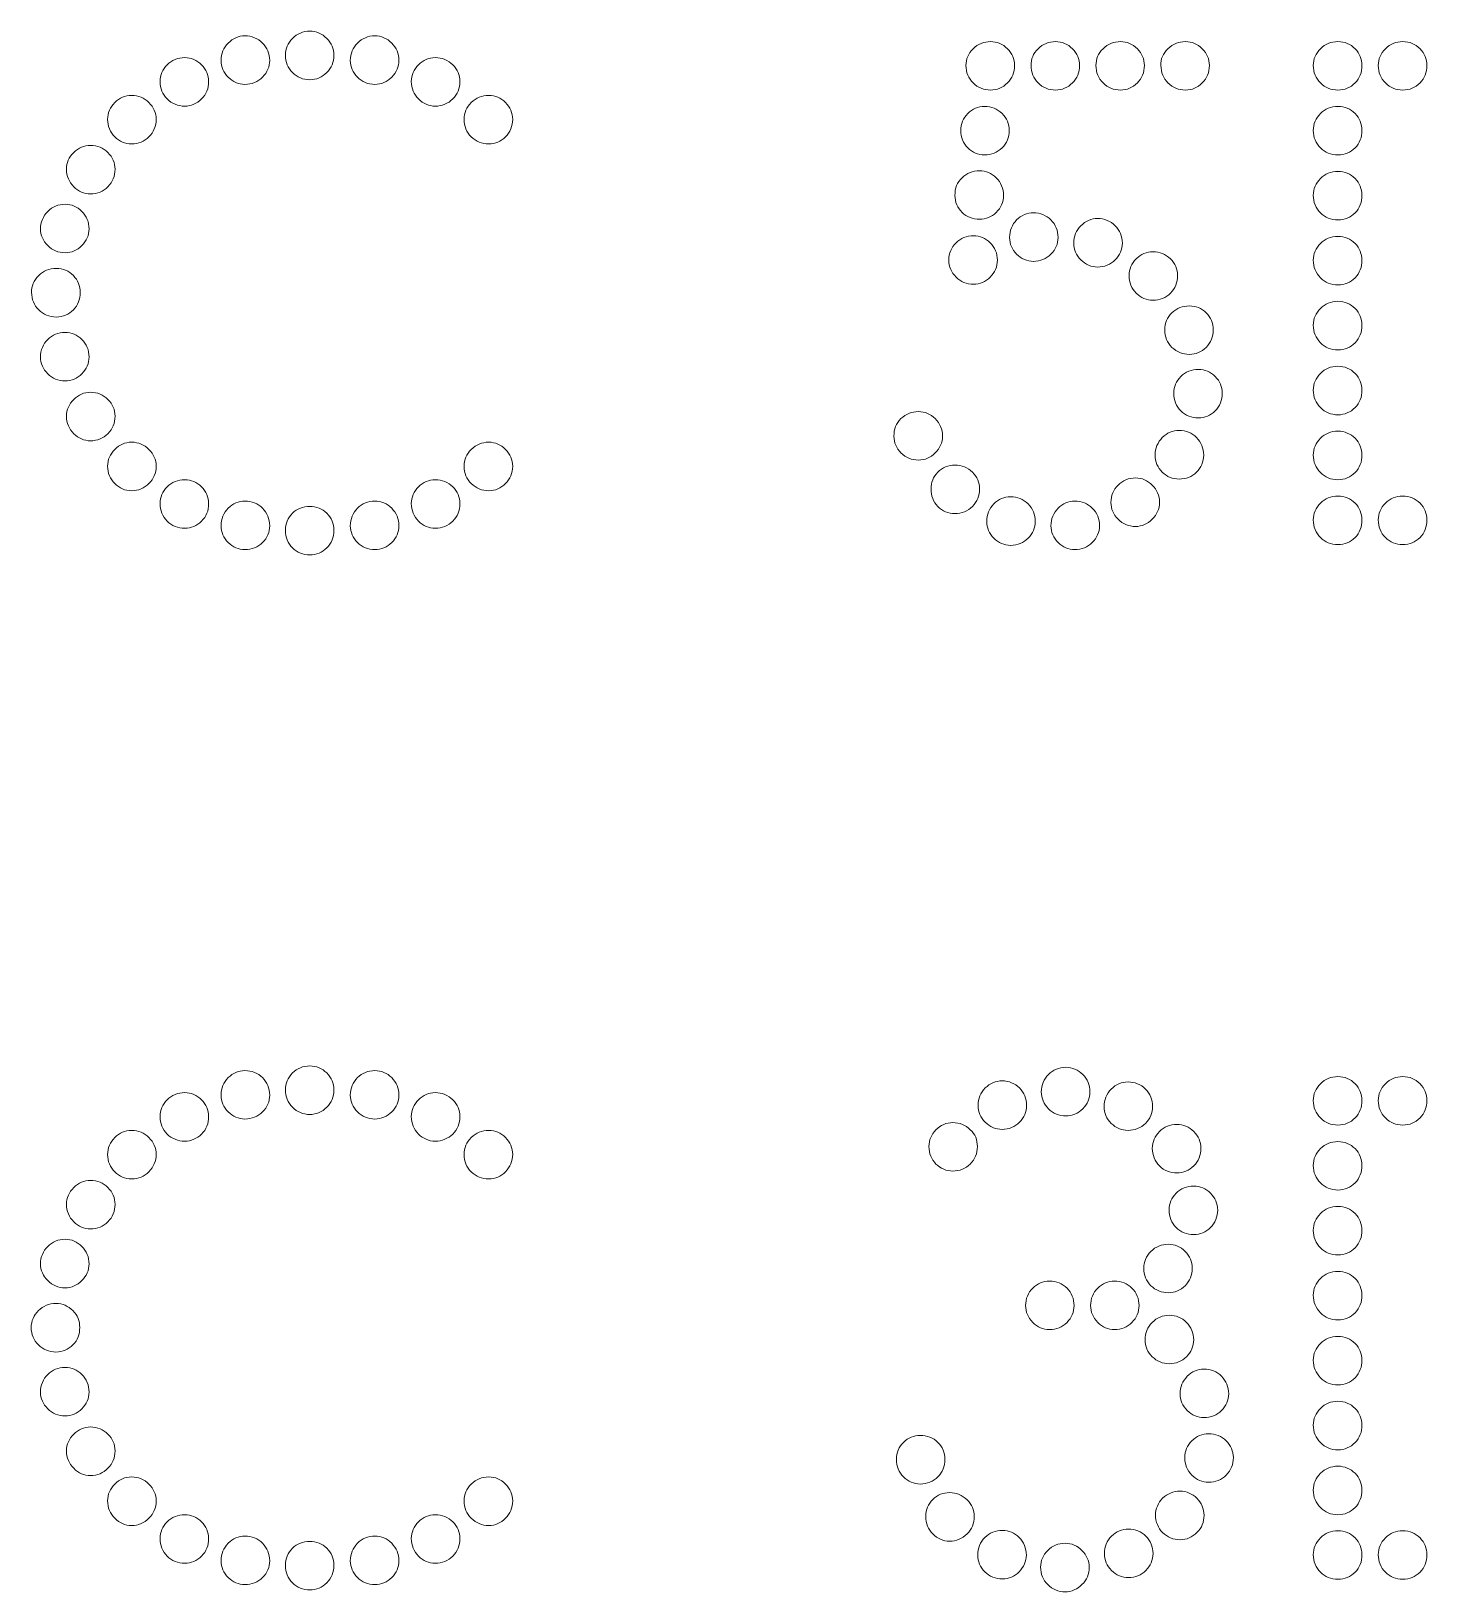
# Model space of a CAD drawing. Header units: inches. Extents: x 45 to 1248, y 45 to 200.
# Drawn here: x 968 to 1106, y 45.5 to 199.8 of the extents above; entities that cross this region are included whole.
import ezdxf

# ---------------------------------------------------------------- set-up
doc = ezdxf.new("R2010")
doc.units = ezdxf.units.IN
doc.header["$MEASUREMENT"] = 0
doc.layers.add('Calque 1', color=7, linetype='Continuous')

msp = doc.modelspace()

# ---------------------------------------------------------------- linework, layer by layer
at = {"layer": 'Calque 1', "lineweight": 0}
for points in [[(990.88, 195.23), (990.42, 194.77), (989.82, 194.52), (989.15, 194.52), (988.52, 194.52), (987.95, 194.77), (987.5, 195.23), (987.04, 195.69), (986.79, 196.25), (986.79, 196.89), (986.79, 197.56), (987.04, 198.16), (987.5, 198.61), (987.95, 199.07), (988.52, 199.32), (989.15, 199.32), (989.82, 199.32), (990.42, 199.07), (990.88, 198.61), (991.34, 198.16), (991.59, 197.56), (991.59, 196.89), (991.59, 196.29), (991.38, 195.72), (990.88, 195.23)], [(997.23, 195.69), (996.77, 195.23), (996.21, 194.98), (995.57, 194.98), (994.9, 194.98), (994.3, 195.23), (993.85, 195.69), (993.39, 196.14), (993.14, 196.74), (993.14, 197.41), (993.14, 198.05), (993.39, 198.61), (993.85, 199.07), (994.3, 199.53), (994.9, 199.78), (995.57, 199.78), (996.21, 199.78), (996.77, 199.53), (997.23, 199.07), (997.69, 198.61), (997.94, 198.05), (997.94, 197.41), (997.94, 196.74), (997.73, 196.14), (997.23, 195.69)], [(1003.65, 195.23), (1003.19, 194.77), (1002.63, 194.52), (1001.99, 194.52), (1001.32, 194.52), (1000.72, 194.77), (1000.27, 195.23), (999.81, 195.69), (999.56, 196.25), (999.56, 196.89), (999.56, 197.56), (999.81, 198.16), (1000.27, 198.61), (1000.72, 199.07), (1001.32, 199.32), (1001.99, 199.32), (1002.63, 199.32), (1003.19, 199.07), (1003.65, 198.61), (1004.11, 198.16), (1004.36, 197.56), (1004.36, 196.89), (1004.36, 196.29), (1004.15, 195.72), (1003.65, 195.23)], [(1061.12, 198.05), (1061.58, 198.51), (1062.18, 198.75), (1062.85, 198.75), (1063.48, 198.75), (1064.05, 198.51), (1064.51, 198.05), (1064.97, 197.59), (1065.21, 197.03), (1065.21, 196.39), (1065.21, 195.72), (1064.97, 195.12), (1064.51, 194.66), (1064.05, 194.2), (1063.48, 193.96), (1062.85, 193.96), (1062.18, 193.96), (1061.58, 194.2), (1061.12, 194.66), (1060.66, 195.12), (1060.41, 195.72), (1060.41, 196.39), (1060.41, 197.03), (1060.63, 197.59), (1061.12, 198.05)], [(1067.54, 198.05), (1068, 198.51), (1068.6, 198.75), (1069.27, 198.75), (1069.9, 198.75), (1070.47, 198.51), (1070.93, 198.05), (1071.39, 197.59), (1071.63, 197.03), (1071.63, 196.39), (1071.63, 195.72), (1071.39, 195.12), (1070.93, 194.66), (1070.47, 194.2), (1069.9, 193.96), (1069.27, 193.96), (1068.6, 193.96), (1068, 194.2), (1067.54, 194.66), (1067.08, 195.12), (1066.84, 195.72), (1066.84, 196.39), (1066.84, 197.03), (1067.05, 197.59), (1067.54, 198.05)], [(1073.96, 198.05), (1074.42, 198.51), (1075.02, 198.75), (1075.69, 198.75), (1076.32, 198.75), (1076.89, 198.51), (1077.35, 198.05), (1077.81, 197.59), (1078.05, 197.03), (1078.05, 196.39), (1078.05, 195.72), (1077.81, 195.12), (1077.35, 194.66), (1076.89, 194.2), (1076.32, 193.96), (1075.69, 193.96), (1075.02, 193.96), (1074.42, 194.2), (1073.96, 194.66), (1073.5, 195.12), (1073.26, 195.72), (1073.26, 196.39), (1073.26, 197.03), (1073.47, 197.59), (1073.96, 198.05)], [(1080.38, 198.05), (1080.84, 198.51), (1081.44, 198.75), (1082.11, 198.75), (1082.75, 198.75), (1083.31, 198.51), (1083.77, 198.05), (1084.23, 197.59), (1084.47, 197.03), (1084.47, 196.39), (1084.47, 195.72), (1084.23, 195.12), (1083.77, 194.66), (1083.31, 194.2), (1082.75, 193.96), (1082.11, 193.96), (1081.44, 193.96), (1080.84, 194.2), (1080.38, 194.66), (1079.92, 195.12), (1079.68, 195.72), (1079.68, 196.39), (1079.64, 197.03), (1079.89, 197.59), (1080.38, 198.05)], [(1098.87, 194.66), (1098.41, 194.2), (1097.84, 193.96), (1097.17, 193.96), (1096.5, 193.96), (1095.9, 194.2), (1095.45, 194.66), (1094.99, 195.12), (1094.74, 195.72), (1094.74, 196.39), (1094.74, 197.03), (1094.99, 197.59), (1095.45, 198.05), (1095.9, 198.51), (1096.5, 198.75), (1097.17, 198.75), (1097.84, 198.75), (1098.41, 198.51), (1098.87, 198.05), (1099.33, 197.59), (1099.54, 197.03), (1099.54, 196.39), (1099.57, 195.72), (1099.33, 195.12), (1098.87, 194.66)], [(1105.29, 194.66), (1104.83, 194.2), (1104.26, 193.96), (1103.59, 193.96), (1102.92, 193.96), (1102.32, 194.2), (1101.87, 194.66), (1101.41, 195.12), (1101.16, 195.72), (1101.16, 196.39), (1101.16, 197.03), (1101.41, 197.59), (1101.87, 198.05), (1102.32, 198.51), (1102.92, 198.75), (1103.59, 198.75), (1104.26, 198.75), (1104.83, 198.51), (1105.29, 198.05), (1105.75, 197.59), (1105.96, 197.03), (1105.96, 196.39), (1105.96, 195.72), (1105.75, 195.12), (1105.29, 194.66)], [(984.85, 193.08), (984.39, 192.62), (983.83, 192.37), (983.19, 192.37), (982.52, 192.37), (981.92, 192.62), (981.46, 193.08), (981, 193.53), (980.76, 194.13), (980.76, 194.8), (980.76, 195.44), (981, 196), (981.46, 196.46), (981.92, 196.92), (982.52, 197.17), (983.19, 197.17), (983.83, 197.17), (984.39, 196.92), (984.85, 196.46), (985.31, 196), (985.56, 195.44), (985.56, 194.8), (985.56, 194.1), (985.34, 193.53), (984.85, 193.08)], [(1009.69, 193.08), (1009.23, 192.62), (1008.63, 192.37), (1007.96, 192.37), (1007.32, 192.37), (1006.76, 192.62), (1006.3, 193.08), (1005.84, 193.53), (1005.59, 194.13), (1005.59, 194.8), (1005.59, 195.44), (1005.84, 196), (1006.3, 196.46), (1006.76, 196.92), (1007.32, 197.17), (1007.96, 197.17), (1008.63, 197.17), (1009.23, 196.92), (1009.69, 196.46), (1010.14, 196), (1010.39, 195.44), (1010.39, 194.8), (1010.39, 194.1), (1010.18, 193.53), (1009.69, 193.08)], [(979.66, 189.34), (979.21, 188.88), (978.61, 188.63), (977.94, 188.63), (977.3, 188.63), (976.74, 188.88), (976.28, 189.34), (975.82, 189.79), (975.57, 190.39), (975.57, 191.06), (975.57, 191.7), (975.82, 192.26), (976.28, 192.72), (976.74, 193.18), (977.3, 193.43), (977.94, 193.43), (978.61, 193.43), (979.21, 193.18), (979.66, 192.72), (980.12, 192.26), (980.37, 191.7), (980.37, 191.06), (980.37, 190.39), (980.12, 189.79), (979.66, 189.34)], [(1014.91, 189.34), (1014.45, 188.88), (1013.88, 188.63), (1013.25, 188.63), (1012.58, 188.63), (1011.98, 188.88), (1011.52, 189.34), (1011.06, 189.79), (1010.81, 190.39), (1010.81, 191.06), (1010.81, 191.7), (1011.06, 192.26), (1011.52, 192.72), (1011.98, 193.18), (1012.58, 193.43), (1013.25, 193.43), (1013.88, 193.43), (1014.45, 193.18), (1014.91, 192.72), (1015.36, 192.26), (1015.61, 191.7), (1015.61, 191.06), (1015.61, 190.39), (1015.36, 189.79), (1014.91, 189.34)], [(1060.59, 191.63), (1061.05, 192.09), (1061.61, 192.33), (1062.25, 192.33), (1062.92, 192.33), (1063.52, 192.09), (1063.98, 191.63), (1064.44, 191.17), (1064.68, 190.61), (1064.68, 189.97), (1064.68, 189.3), (1064.44, 188.7), (1063.98, 188.24), (1063.52, 187.78), (1062.92, 187.54), (1062.25, 187.54), (1061.61, 187.54), (1061.05, 187.78), (1060.59, 188.24), (1060.13, 188.7), (1059.89, 189.3), (1059.89, 189.97), (1059.89, 190.61), (1060.13, 191.17), (1060.59, 191.63)], [(1098.87, 188.24), (1098.41, 187.78), (1097.84, 187.54), (1097.17, 187.54), (1096.5, 187.54), (1095.9, 187.78), (1095.45, 188.24), (1094.99, 188.7), (1094.74, 189.3), (1094.74, 189.97), (1094.74, 190.61), (1094.99, 191.17), (1095.45, 191.63), (1095.9, 192.09), (1096.5, 192.33), (1097.17, 192.33), (1097.84, 192.33), (1098.41, 192.09), (1098.87, 191.63), (1099.33, 191.17), (1099.54, 190.61), (1099.54, 189.97), (1099.57, 189.3), (1099.33, 188.7), (1098.87, 188.24)], [(972.22, 187.78), (972.68, 188.24), (973.24, 188.49), (973.88, 188.49), (974.55, 188.49), (975.15, 188.24), (975.61, 187.78), (976.07, 187.32), (976.31, 186.76), (976.31, 186.13), (976.31, 185.46), (976.07, 184.86), (975.61, 184.4), (975.15, 183.94), (974.55, 183.69), (973.88, 183.69), (973.24, 183.69), (972.68, 183.94), (972.22, 184.4), (971.76, 184.86), (971.51, 185.46), (971.51, 186.13), (971.51, 186.76), (971.73, 187.32), (972.22, 187.78)], [(1060.03, 185.28), (1060.49, 185.74), (1061.09, 185.98), (1061.76, 185.98), (1062.39, 185.98), (1062.95, 185.74), (1063.41, 185.28), (1063.87, 184.82), (1064.12, 184.22), (1064.12, 183.55), (1064.12, 182.88), (1063.87, 182.32), (1063.41, 181.86), (1062.95, 181.4), (1062.39, 181.19), (1061.76, 181.19), (1061.09, 181.19), (1060.49, 181.4), (1060.03, 181.86), (1059.57, 182.32), (1059.32, 182.88), (1059.32, 183.55), (1059.32, 184.26), (1059.53, 184.82), (1060.03, 185.28)], [(1098.87, 181.82), (1098.41, 181.36), (1097.84, 181.12), (1097.17, 181.12), (1096.5, 181.12), (1095.9, 181.36), (1095.45, 181.82), (1094.99, 182.28), (1094.74, 182.88), (1094.74, 183.55), (1094.74, 184.19), (1094.99, 184.75), (1095.45, 185.21), (1095.9, 185.67), (1096.5, 185.91), (1097.17, 185.91), (1097.84, 185.91), (1098.41, 185.67), (1098.87, 185.21), (1099.33, 184.75), (1099.54, 184.19), (1099.54, 183.55), (1099.57, 182.88), (1099.33, 182.28), (1098.87, 181.82)], [(969.65, 181.96), (970.1, 182.42), (970.7, 182.67), (971.37, 182.67), (972.01, 182.67), (972.57, 182.42), (973.03, 181.96), (973.49, 181.5), (973.74, 180.9), (973.74, 180.23), (973.74, 179.6), (973.49, 179.03), (973.03, 178.58), (972.57, 178.12), (972.01, 177.87), (971.37, 177.87), (970.7, 177.87), (970.1, 178.12), (969.65, 178.58), (969.19, 179.03), (968.94, 179.6), (968.94, 180.23), (968.94, 180.9), (969.19, 181.47), (969.65, 181.96)], [(1067.08, 181.82), (1067.75, 181.82), (1068.35, 181.57), (1068.81, 181.12), (1069.27, 180.66), (1069.52, 180.06), (1069.52, 179.39), (1069.52, 178.75), (1069.27, 178.19), (1068.81, 177.73), (1068.35, 177.27), (1067.75, 177.02), (1067.08, 177.02), (1066.45, 177.02), (1065.88, 177.27), (1065.42, 177.73), (1064.97, 178.19), (1064.72, 178.75), (1064.72, 179.39), (1064.72, 180.06), (1064.97, 180.66), (1065.42, 181.12), (1065.88, 181.57), (1066.45, 181.82), (1067.08, 181.82)], [(1073.43, 181.26), (1074.1, 181.26), (1074.7, 181.01), (1075.16, 180.55), (1075.62, 180.09), (1075.87, 179.49), (1075.87, 178.82), (1075.87, 178.19), (1075.62, 177.62), (1075.16, 177.16), (1074.7, 176.71), (1074.1, 176.46), (1073.43, 176.46), (1072.8, 176.46), (1072.23, 176.71), (1071.77, 177.16), (1071.32, 177.62), (1071.07, 178.19), (1071.07, 178.82), (1071.07, 179.49), (1071.32, 180.09), (1071.77, 180.55), (1072.23, 181.01), (1072.8, 181.26), (1073.43, 181.26)], [(1059.43, 178.86), (1059.89, 179.32), (1060.49, 179.56), (1061.16, 179.56), (1061.79, 179.56), (1062.35, 179.32), (1062.81, 178.86), (1063.27, 178.4), (1063.52, 177.8), (1063.52, 177.13), (1063.52, 176.49), (1063.27, 175.93), (1062.81, 175.47), (1062.35, 175.01), (1061.79, 174.77), (1061.16, 174.77), (1060.49, 174.77), (1059.89, 175.01), (1059.43, 175.47), (1058.97, 175.93), (1058.72, 176.49), (1058.72, 177.13), (1058.72, 177.84), (1058.97, 178.4), (1059.43, 178.86)], [(1098.87, 175.4), (1098.41, 174.94), (1097.84, 174.7), (1097.17, 174.7), (1096.5, 174.7), (1095.9, 174.94), (1095.45, 175.4), (1094.99, 175.86), (1094.74, 176.46), (1094.74, 177.13), (1094.74, 177.76), (1094.99, 178.33), (1095.45, 178.79), (1095.9, 179.25), (1096.5, 179.49), (1097.17, 179.49), (1097.84, 179.49), (1098.41, 179.25), (1098.87, 178.79), (1099.33, 178.33), (1099.54, 177.76), (1099.54, 177.13), (1099.57, 176.46), (1099.33, 175.86), (1098.87, 175.4)], [(1080.63, 177.27), (1081.09, 176.81), (1081.33, 176.25), (1081.33, 175.61), (1081.33, 174.94), (1081.09, 174.34), (1080.63, 173.88), (1080.17, 173.43), (1079.57, 173.18), (1078.9, 173.18), (1078.27, 173.18), (1077.7, 173.43), (1077.24, 173.88), (1076.78, 174.34), (1076.54, 174.94), (1076.54, 175.61), (1076.54, 176.25), (1076.78, 176.81), (1077.24, 177.27), (1077.7, 177.73), (1078.27, 177.98), (1078.9, 177.98), (1079.57, 177.98), (1080.14, 177.73), (1080.63, 177.27)], [(968.76, 175.61), (969.22, 176.07), (969.82, 176.32), (970.49, 176.32), (971.16, 176.32), (971.73, 176.07), (972.19, 175.61), (972.64, 175.15), (972.86, 174.59), (972.86, 173.95), (972.86, 173.28), (972.64, 172.68), (972.19, 172.23), (971.73, 171.77), (971.16, 171.52), (970.49, 171.52), (969.82, 171.52), (969.22, 171.77), (968.76, 172.23), (968.3, 172.68), (968.06, 173.28), (968.06, 173.95), (968.02, 174.55), (968.27, 175.12), (968.76, 175.61)], [(1098.87, 168.98), (1098.41, 168.52), (1097.84, 168.27), (1097.17, 168.27), (1096.5, 168.27), (1095.9, 168.52), (1095.45, 168.98), (1094.99, 169.44), (1094.74, 170.04), (1094.74, 170.71), (1094.74, 171.34), (1094.99, 171.91), (1095.45, 172.37), (1095.9, 172.83), (1096.5, 173.07), (1097.17, 173.07), (1097.84, 173.07), (1098.41, 172.83), (1098.87, 172.37), (1099.33, 171.91), (1099.54, 171.34), (1099.54, 170.71), (1099.57, 170.04), (1099.33, 169.44), (1098.87, 168.98)], [(1084.16, 168.52), (1083.7, 168.06), (1083.13, 167.82), (1082.5, 167.82), (1081.83, 167.82), (1081.23, 168.06), (1080.77, 168.52), (1080.31, 168.98), (1080.06, 169.58), (1080.06, 170.25), (1080.06, 170.92), (1080.31, 171.49), (1080.77, 171.94), (1081.23, 172.4), (1081.83, 172.61), (1082.5, 172.61), (1083.13, 172.61), (1083.7, 172.4), (1084.16, 171.94), (1084.62, 171.49), (1084.86, 170.92), (1084.86, 170.25), (1084.86, 169.58), (1084.62, 169.02), (1084.16, 168.52)], [(968.94, 167.57), (968.94, 168.24), (969.19, 168.84), (969.65, 169.3), (970.1, 169.76), (970.7, 170), (971.37, 170), (972.01, 170), (972.57, 169.76), (973.03, 169.3), (973.49, 168.84), (973.74, 168.24), (973.74, 167.57), (973.74, 166.93), (973.49, 166.37), (973.03, 165.91), (972.57, 165.45), (972.01, 165.21), (971.37, 165.21), (970.7, 165.21), (970.1, 165.45), (969.65, 165.91), (969.19, 166.37), (968.94, 166.93), (968.94, 167.57)], [(1098.87, 162.56), (1098.41, 162.1), (1097.84, 161.85), (1097.17, 161.85), (1096.5, 161.85), (1095.9, 162.1), (1095.45, 162.56), (1094.99, 163.02), (1094.74, 163.62), (1094.74, 164.29), (1094.74, 164.92), (1094.99, 165.49), (1095.45, 165.95), (1095.9, 166.41), (1096.5, 166.65), (1097.17, 166.65), (1097.84, 166.65), (1098.41, 166.41), (1098.87, 165.95), (1099.33, 165.49), (1099.54, 164.92), (1099.54, 164.29), (1099.57, 163.62), (1099.33, 163.02), (1098.87, 162.56)], [(1085.74, 163.97), (1085.74, 163.3), (1085.5, 162.7), (1085.04, 162.24), (1084.58, 161.78), (1084.02, 161.54), (1083.38, 161.54), (1082.71, 161.54), (1082.11, 161.78), (1081.65, 162.24), (1081.19, 162.7), (1080.95, 163.3), (1080.95, 163.97), (1080.95, 164.61), (1081.19, 165.17), (1081.65, 165.63), (1082.11, 166.09), (1082.71, 166.33), (1083.38, 166.33), (1084.02, 166.33), (1084.58, 166.09), (1085.04, 165.63), (1085.53, 165.17), (1085.74, 164.61), (1085.74, 163.97)], [(972.22, 159.98), (971.76, 160.44), (971.51, 161.04), (971.51, 161.71), (971.51, 162.35), (971.76, 162.91), (972.22, 163.37), (972.68, 163.83), (973.24, 164.08), (973.88, 164.08), (974.55, 164.08), (975.15, 163.83), (975.61, 163.37), (976.07, 162.91), (976.31, 162.35), (976.31, 161.71), (976.31, 161.04), (976.07, 160.44), (975.61, 159.98), (975.15, 159.53), (974.55, 159.28), (973.88, 159.28), (973.24, 159.28), (972.68, 159.53), (972.22, 159.98)], [(1053.99, 161.47), (1054.45, 161.92), (1055.05, 162.17), (1055.72, 162.17), (1056.36, 162.17), (1056.92, 161.92), (1057.38, 161.47), (1057.84, 161.01), (1058.09, 160.41), (1058.09, 159.74), (1058.09, 159.1), (1057.84, 158.54), (1057.38, 158.08), (1056.92, 157.62), (1056.36, 157.37), (1055.72, 157.37), (1055.05, 157.37), (1054.45, 157.62), (1053.99, 158.08), (1053.54, 158.54), (1053.29, 159.1), (1053.29, 159.74), (1053.29, 160.41), (1053.5, 161.01), (1053.99, 161.47)], [(979.66, 155.05), (979.21, 154.59), (978.61, 154.34), (977.94, 154.34), (977.3, 154.34), (976.74, 154.59), (976.28, 155.05), (975.82, 155.5), (975.57, 156.1), (975.57, 156.77), (975.57, 157.41), (975.82, 157.97), (976.28, 158.43), (976.74, 158.89), (977.3, 159.14), (977.94, 159.14), (978.61, 159.14), (979.21, 158.89), (979.66, 158.43), (980.12, 157.97), (980.37, 157.41), (980.37, 156.77), (980.37, 156.1), (980.12, 155.5), (979.66, 155.05)], [(1014.91, 155.05), (1014.45, 154.59), (1013.88, 154.34), (1013.25, 154.34), (1012.58, 154.34), (1011.98, 154.59), (1011.52, 155.05), (1011.06, 155.5), (1010.81, 156.1), (1010.81, 156.77), (1010.81, 157.41), (1011.06, 157.97), (1011.52, 158.43), (1011.98, 158.89), (1012.58, 159.14), (1013.25, 159.14), (1013.88, 159.14), (1014.45, 158.89), (1014.91, 158.43), (1015.36, 157.97), (1015.61, 157.41), (1015.61, 156.77), (1015.61, 156.1), (1015.36, 155.5), (1014.91, 155.05)], [(1083.2, 156.17), (1082.75, 155.72), (1082.15, 155.5), (1081.48, 155.5), (1080.84, 155.5), (1080.28, 155.72), (1079.82, 156.17), (1079.36, 156.63), (1079.11, 157.2), (1079.11, 157.87), (1079.11, 158.54), (1079.36, 159.14), (1079.82, 159.6), (1080.28, 160.06), (1080.84, 160.3), (1081.48, 160.3), (1082.15, 160.3), (1082.75, 160.06), (1083.2, 159.6), (1083.66, 159.14), (1083.91, 158.54), (1083.91, 157.87), (1083.91, 157.2), (1083.66, 156.63), (1083.2, 156.17)], [(1098.87, 156.14), (1098.41, 155.68), (1097.84, 155.43), (1097.17, 155.43), (1096.5, 155.43), (1095.9, 155.68), (1095.45, 156.14), (1094.99, 156.6), (1094.74, 157.2), (1094.74, 157.87), (1094.74, 158.5), (1094.99, 159.07), (1095.45, 159.53), (1095.9, 159.98), (1096.5, 160.23), (1097.17, 160.23), (1097.84, 160.23), (1098.41, 159.98), (1098.87, 159.53), (1099.33, 159.07), (1099.54, 158.5), (1099.54, 157.87), (1099.57, 157.2), (1099.33, 156.6), (1098.87, 156.14)], [(1061.05, 152.79), (1060.59, 152.33), (1059.99, 152.08), (1059.32, 152.08), (1058.65, 152.08), (1058.09, 152.33), (1057.63, 152.79), (1057.17, 153.25), (1056.96, 153.85), (1056.96, 154.52), (1056.96, 155.15), (1057.17, 155.72), (1057.63, 156.17), (1058.09, 156.63), (1058.65, 156.88), (1059.32, 156.88), (1059.99, 156.88), (1060.59, 156.63), (1061.05, 156.17), (1061.51, 155.72), (1061.76, 155.15), (1061.76, 154.52), (1061.76, 153.85), (1061.51, 153.28), (1061.05, 152.79)], [(984.85, 151.34), (984.39, 150.88), (983.83, 150.64), (983.19, 150.64), (982.52, 150.64), (981.92, 150.88), (981.46, 151.34), (981, 151.8), (980.76, 152.4), (980.76, 153.07), (980.76, 153.71), (981, 154.27), (981.46, 154.73), (981.92, 155.19), (982.52, 155.43), (983.19, 155.43), (983.83, 155.43), (984.39, 155.19), (984.85, 154.73), (985.31, 154.27), (985.56, 153.71), (985.56, 153.07), (985.56, 152.36), (985.34, 151.8), (984.85, 151.34)], [(1009.69, 151.34), (1009.23, 150.88), (1008.63, 150.64), (1007.96, 150.64), (1007.32, 150.64), (1006.76, 150.88), (1006.3, 151.34), (1005.84, 151.8), (1005.59, 152.4), (1005.59, 153.07), (1005.59, 153.71), (1005.84, 154.27), (1006.3, 154.73), (1006.76, 155.19), (1007.32, 155.43), (1007.96, 155.43), (1008.63, 155.43), (1009.23, 155.19), (1009.69, 154.73), (1010.14, 154.27), (1010.39, 153.71), (1010.39, 153.07), (1010.39, 152.36), (1010.18, 151.8), (1009.69, 151.34)], [(1079.54, 153.18), (1079.54, 152.54), (1079.29, 151.98), (1078.83, 151.52), (1078.37, 151.06), (1077.81, 150.81), (1077.17, 150.81), (1076.5, 150.81), (1075.9, 151.06), (1075.44, 151.52), (1074.98, 151.98), (1074.74, 152.54), (1074.74, 153.18), (1074.74, 153.85), (1074.98, 154.45), (1075.44, 154.9), (1075.9, 155.36), (1076.5, 155.61), (1077.17, 155.61), (1077.81, 155.61), (1078.37, 155.36), (1078.83, 154.9), (1079.29, 154.45), (1079.54, 153.88), (1079.54, 153.18)], [(990.88, 149.22), (990.42, 148.77), (989.82, 148.52), (989.15, 148.52), (988.52, 148.52), (987.95, 148.77), (987.5, 149.22), (987.04, 149.68), (986.79, 150.25), (986.79, 150.88), (986.79, 151.55), (987.04, 152.15), (987.5, 152.61), (987.95, 153.07), (988.52, 153.32), (989.15, 153.32), (989.82, 153.32), (990.42, 153.07), (990.88, 152.61), (991.34, 152.15), (991.59, 151.55), (991.59, 150.88), (991.59, 150.25), (991.38, 149.68), (990.88, 149.22)], [(997.23, 148.7), (996.77, 148.24), (996.21, 147.99), (995.57, 147.99), (994.9, 147.99), (994.3, 148.24), (993.85, 148.7), (993.39, 149.15), (993.14, 149.75), (993.14, 150.42), (993.14, 151.09), (993.39, 151.66), (993.85, 152.12), (994.3, 152.58), (994.9, 152.79), (995.57, 152.79), (996.21, 152.79), (996.77, 152.58), (997.23, 152.12), (997.69, 151.66), (997.94, 151.09), (997.94, 150.42), (997.94, 149.75), (997.73, 149.15), (997.23, 148.7)], [(1003.65, 149.22), (1003.19, 148.77), (1002.63, 148.52), (1001.99, 148.52), (1001.32, 148.52), (1000.72, 148.77), (1000.27, 149.22), (999.81, 149.68), (999.56, 150.25), (999.56, 150.88), (999.56, 151.55), (999.81, 152.15), (1000.27, 152.61), (1000.72, 153.07), (1001.32, 153.32), (1001.99, 153.32), (1002.63, 153.32), (1003.19, 153.07), (1003.65, 152.61), (1004.11, 152.15), (1004.36, 151.55), (1004.36, 150.88), (1004.36, 150.25), (1004.15, 149.68), (1003.65, 149.22)], [(1064.82, 148.94), (1064.19, 148.94), (1063.62, 149.19), (1063.17, 149.65), (1062.71, 150.11), (1062.46, 150.67), (1062.46, 151.31), (1062.46, 151.98), (1062.71, 152.58), (1063.17, 153.04), (1063.62, 153.49), (1064.19, 153.74), (1064.82, 153.74), (1065.49, 153.74), (1066.09, 153.49), (1066.55, 153.04), (1067.01, 152.58), (1067.26, 151.98), (1067.26, 151.31), (1067.26, 150.67), (1067.01, 150.11), (1066.55, 149.65), (1066.09, 149.19), (1065.53, 148.94), (1064.82, 148.94)], [(1073.61, 150.88), (1073.61, 150.25), (1073.36, 149.68), (1072.9, 149.22), (1072.44, 148.77), (1071.84, 148.52), (1071.17, 148.52), (1070.54, 148.52), (1069.98, 148.77), (1069.52, 149.22), (1069.06, 149.68), (1068.81, 150.25), (1068.81, 150.88), (1068.81, 151.55), (1069.06, 152.15), (1069.52, 152.61), (1069.98, 153.07), (1070.54, 153.32), (1071.17, 153.32), (1071.84, 153.32), (1072.44, 153.07), (1072.9, 152.61), (1073.4, 152.15), (1073.61, 151.55), (1073.61, 150.88)], [(1098.87, 149.72), (1098.41, 149.26), (1097.84, 149.01), (1097.17, 149.01), (1096.5, 149.01), (1095.9, 149.26), (1095.45, 149.72), (1094.99, 150.18), (1094.74, 150.78), (1094.74, 151.45), (1094.74, 152.08), (1094.99, 152.65), (1095.45, 153.11), (1095.9, 153.56), (1096.5, 153.81), (1097.17, 153.81), (1097.84, 153.81), (1098.41, 153.56), (1098.87, 153.11), (1099.33, 152.65), (1099.54, 152.08), (1099.54, 151.45), (1099.57, 150.78), (1099.33, 150.18), (1098.87, 149.72)], [(1105.29, 149.72), (1104.83, 149.26), (1104.26, 149.01), (1103.59, 149.01), (1102.92, 149.01), (1102.32, 149.26), (1101.87, 149.72), (1101.41, 150.18), (1101.16, 150.78), (1101.16, 151.45), (1101.16, 152.08), (1101.41, 152.65), (1101.87, 153.11), (1102.32, 153.56), (1102.92, 153.81), (1103.59, 153.81), (1104.26, 153.81), (1104.83, 153.56), (1105.29, 153.11), (1105.75, 152.65), (1105.96, 152.08), (1105.96, 151.45), (1105.96, 150.78), (1105.75, 150.18), (1105.29, 149.72)], [(997.23, 93.38), (996.77, 92.92), (996.21, 92.67), (995.57, 92.67), (994.9, 92.67), (994.3, 92.92), (993.85, 93.38), (993.39, 93.84), (993.14, 94.44), (993.14, 95.11), (993.14, 95.74), (993.39, 96.31), (993.85, 96.77), (994.3, 97.23), (994.9, 97.47), (995.57, 97.47), (996.21, 97.47), (996.77, 97.23), (997.23, 96.77), (997.69, 96.31), (997.94, 95.74), (997.94, 95.11), (997.94, 94.4), (997.73, 93.84), (997.23, 93.38)], [(1071.95, 93.24), (1071.49, 92.78), (1070.93, 92.53), (1070.29, 92.53), (1069.62, 92.53), (1069.02, 92.78), (1068.56, 93.24), (1068.11, 93.7), (1067.86, 94.26), (1067.86, 94.9), (1067.86, 95.57), (1068.11, 96.17), (1068.56, 96.63), (1069.02, 97.08), (1069.62, 97.33), (1070.29, 97.33), (1070.93, 97.33), (1071.49, 97.08), (1071.95, 96.63), (1072.41, 96.17), (1072.66, 95.57), (1072.66, 94.9), (1072.66, 94.26), (1072.41, 93.7), (1071.95, 93.24)], [(990.88, 92.92), (990.42, 92.46), (989.82, 92.22), (989.15, 92.22), (988.52, 92.22), (987.95, 92.46), (987.5, 92.92), (987.04, 93.38), (986.79, 93.94), (986.79, 94.58), (986.79, 95.25), (987.04, 95.85), (987.5, 96.31), (987.95, 96.77), (988.52, 97.01), (989.15, 97.01), (989.82, 97.01), (990.42, 96.77), (990.88, 96.31), (991.34, 95.85), (991.59, 95.25), (991.59, 94.58), (991.59, 93.94), (991.38, 93.38), (990.88, 92.92)], [(1003.65, 92.92), (1003.19, 92.46), (1002.63, 92.22), (1001.99, 92.22), (1001.32, 92.22), (1000.72, 92.46), (1000.27, 92.92), (999.81, 93.38), (999.56, 93.94), (999.56, 94.58), (999.56, 95.25), (999.81, 95.85), (1000.27, 96.31), (1000.72, 96.77), (1001.32, 97.01), (1001.99, 97.01), (1002.63, 97.01), (1003.19, 96.77), (1003.65, 96.31), (1004.11, 95.85), (1004.36, 95.25), (1004.36, 94.58), (1004.36, 93.94), (1004.15, 93.38), (1003.65, 92.92)], [(1062.32, 95.29), (1062.78, 95.74), (1063.34, 95.99), (1063.98, 95.99), (1064.65, 95.99), (1065.25, 95.74), (1065.71, 95.29), (1066.16, 94.83), (1066.41, 94.23), (1066.41, 93.56), (1066.41, 92.92), (1066.16, 92.36), (1065.71, 91.9), (1065.25, 91.44), (1064.65, 91.19), (1063.98, 91.19), (1063.34, 91.19), (1062.78, 91.44), (1062.32, 91.9), (1061.86, 92.36), (1061.61, 92.92), (1061.61, 93.56), (1061.61, 94.23), (1061.86, 94.83), (1062.32, 95.29)], [(1074.77, 95.18), (1075.23, 95.64), (1075.8, 95.89), (1076.43, 95.89), (1077.1, 95.89), (1077.7, 95.64), (1078.16, 95.18), (1078.62, 94.72), (1078.86, 94.12), (1078.86, 93.45), (1078.86, 92.82), (1078.62, 92.25), (1078.16, 91.79), (1077.7, 91.33), (1077.1, 91.09), (1076.43, 91.09), (1075.8, 91.09), (1075.23, 91.33), (1074.77, 91.79), (1074.31, 92.25), (1074.07, 92.82), (1074.07, 93.45), (1074.07, 94.12), (1074.31, 94.69), (1074.77, 95.18)], [(1098.87, 92.32), (1098.41, 91.86), (1097.84, 91.62), (1097.17, 91.62), (1096.5, 91.62), (1095.9, 91.86), (1095.45, 92.32), (1094.99, 92.78), (1094.74, 93.38), (1094.74, 94.05), (1094.74, 94.69), (1094.99, 95.25), (1095.45, 95.71), (1095.9, 96.17), (1096.5, 96.41), (1097.17, 96.41), (1097.84, 96.41), (1098.41, 96.17), (1098.87, 95.71), (1099.33, 95.25), (1099.54, 94.69), (1099.54, 94.05), (1099.57, 93.38), (1099.33, 92.82), (1098.87, 92.32)], [(1105.29, 92.32), (1104.83, 91.86), (1104.26, 91.62), (1103.59, 91.62), (1102.92, 91.62), (1102.32, 91.86), (1101.87, 92.32), (1101.41, 92.78), (1101.16, 93.38), (1101.16, 94.05), (1101.16, 94.69), (1101.41, 95.25), (1101.87, 95.71), (1102.32, 96.17), (1102.92, 96.41), (1103.59, 96.41), (1104.26, 96.41), (1104.83, 96.17), (1105.29, 95.71), (1105.75, 95.25), (1105.96, 94.69), (1105.96, 94.05), (1105.96, 93.38), (1105.75, 92.82), (1105.29, 92.32)], [(984.85, 90.73), (984.39, 90.28), (983.83, 90.03), (983.19, 90.03), (982.52, 90.03), (981.92, 90.28), (981.46, 90.73), (981, 91.19), (980.76, 91.79), (980.76, 92.46), (980.76, 93.1), (981, 93.66), (981.46, 94.12), (981.92, 94.58), (982.52, 94.83), (983.19, 94.83), (983.83, 94.83), (984.39, 94.58), (984.85, 94.12), (985.31, 93.66), (985.56, 93.1), (985.56, 92.46), (985.56, 91.79), (985.34, 91.19), (984.85, 90.73)], [(1009.69, 90.73), (1009.23, 90.28), (1008.63, 90.03), (1007.96, 90.03), (1007.32, 90.03), (1006.76, 90.28), (1006.3, 90.73), (1005.84, 91.19), (1005.59, 91.79), (1005.59, 92.46), (1005.59, 93.1), (1005.84, 93.66), (1006.3, 94.12), (1006.76, 94.58), (1007.32, 94.83), (1007.96, 94.83), (1008.63, 94.83), (1009.23, 94.58), (1009.69, 94.12), (1010.14, 93.66), (1010.39, 93.1), (1010.39, 92.46), (1010.39, 91.79), (1010.18, 91.19), (1009.69, 90.73)], [(979.66, 86.99), (979.21, 86.54), (978.61, 86.29), (977.94, 86.29), (977.3, 86.29), (976.74, 86.54), (976.28, 86.99), (975.82, 87.45), (975.57, 88.05), (975.57, 88.72), (975.57, 89.36), (975.82, 89.92), (976.28, 90.38), (976.74, 90.84), (977.3, 91.09), (977.94, 91.09), (978.61, 91.09), (979.21, 90.84), (979.66, 90.38), (980.12, 89.92), (980.37, 89.36), (980.37, 88.72), (980.37, 88.05), (980.12, 87.49), (979.66, 86.99)], [(1014.91, 86.99), (1014.45, 86.54), (1013.88, 86.29), (1013.25, 86.29), (1012.58, 86.29), (1011.98, 86.54), (1011.52, 86.99), (1011.06, 87.45), (1010.81, 88.05), (1010.81, 88.72), (1010.81, 89.36), (1011.06, 89.92), (1011.52, 90.38), (1011.98, 90.84), (1012.58, 91.09), (1013.25, 91.09), (1013.88, 91.09), (1014.45, 90.84), (1014.91, 90.38), (1015.36, 89.92), (1015.61, 89.36), (1015.61, 88.72), (1015.61, 88.05), (1015.36, 87.49), (1014.91, 86.99)], [(1061.54, 89.5), (1061.54, 88.83), (1061.3, 88.23), (1060.84, 87.77), (1060.38, 87.31), (1059.78, 87.07), (1059.11, 87.07), (1058.47, 87.07), (1057.91, 87.31), (1057.45, 87.77), (1056.99, 88.23), (1056.75, 88.83), (1056.75, 89.5), (1056.75, 90.13), (1056.99, 90.7), (1057.45, 91.16), (1057.91, 91.62), (1058.47, 91.86), (1059.11, 91.86), (1059.78, 91.86), (1060.38, 91.62), (1060.84, 91.16), (1061.33, 90.7), (1061.54, 90.17), (1061.54, 89.5)], [(1079.54, 87.59), (1079.08, 88.05), (1078.83, 88.65), (1078.83, 89.32), (1078.83, 89.96), (1079.08, 90.52), (1079.54, 90.98), (1079.99, 91.44), (1080.59, 91.69), (1081.26, 91.69), (1081.9, 91.69), (1082.46, 91.44), (1082.92, 90.98), (1083.38, 90.52), (1083.63, 89.96), (1083.63, 89.32), (1083.63, 88.65), (1083.38, 88.05), (1082.92, 87.59), (1082.46, 87.14), (1081.9, 86.89), (1081.26, 86.89), (1080.59, 86.89), (1079.99, 87.1), (1079.54, 87.59)], [(1098.87, 85.9), (1098.41, 85.44), (1097.84, 85.2), (1097.17, 85.2), (1096.5, 85.2), (1095.9, 85.44), (1095.45, 85.9), (1094.99, 86.36), (1094.74, 86.96), (1094.74, 87.63), (1094.74, 88.26), (1094.99, 88.83), (1095.45, 89.29), (1095.9, 89.75), (1096.5, 89.99), (1097.17, 89.99), (1097.84, 89.99), (1098.41, 89.75), (1098.87, 89.29), (1099.33, 88.83), (1099.54, 88.26), (1099.54, 87.63), (1099.57, 86.96), (1099.33, 86.4), (1098.87, 85.9)], [(972.22, 82.06), (971.76, 82.51), (971.51, 83.11), (971.51, 83.78), (971.51, 84.42), (971.76, 84.98), (972.22, 85.44), (972.68, 85.9), (973.24, 86.15), (973.88, 86.15), (974.55, 86.15), (975.15, 85.9), (975.61, 85.44), (976.07, 84.98), (976.31, 84.42), (976.31, 83.78), (976.31, 83.11), (976.07, 82.51), (975.61, 82.06), (975.15, 81.6), (974.55, 81.35), (973.88, 81.35), (973.24, 81.35), (972.68, 81.6), (972.22, 82.06)], [(1081.19, 84.88), (1081.65, 85.34), (1082.25, 85.58), (1082.92, 85.58), (1083.56, 85.58), (1084.12, 85.34), (1084.58, 84.88), (1085.04, 84.42), (1085.29, 83.86), (1085.29, 83.22), (1085.29, 82.55), (1085.04, 81.95), (1084.58, 81.49), (1084.12, 81.03), (1083.56, 80.79), (1082.92, 80.79), (1082.25, 80.79), (1081.65, 81.03), (1081.19, 81.49), (1080.73, 81.95), (1080.49, 82.55), (1080.49, 83.22), (1080.49, 83.86), (1080.73, 84.42), (1081.19, 84.88)], [(1098.87, 79.48), (1098.41, 79.02), (1097.84, 78.78), (1097.17, 78.78), (1096.5, 78.78), (1095.9, 79.02), (1095.45, 79.48), (1094.99, 79.94), (1094.74, 80.54), (1094.74, 81.21), (1094.74, 81.84), (1094.99, 82.41), (1095.45, 82.87), (1095.9, 83.33), (1096.5, 83.57), (1097.17, 83.57), (1097.84, 83.57), (1098.41, 83.33), (1098.87, 82.87), (1099.33, 82.41), (1099.54, 81.84), (1099.54, 81.21), (1099.57, 80.54), (1099.33, 79.97), (1098.87, 79.48)], [(969.65, 79.62), (970.1, 80.08), (970.7, 80.33), (971.37, 80.33), (972.01, 80.33), (972.57, 80.08), (973.03, 79.62), (973.49, 79.16), (973.74, 78.56), (973.74, 77.89), (973.74, 77.26), (973.49, 76.69), (973.03, 76.24), (972.57, 75.78), (972.01, 75.53), (971.37, 75.53), (970.7, 75.53), (970.1, 75.78), (969.65, 76.24), (969.19, 76.69), (968.94, 77.26), (968.94, 77.89), (968.94, 78.56), (969.19, 79.16), (969.65, 79.62)], [(1078.69, 79.13), (1079.15, 79.59), (1079.75, 79.83), (1080.42, 79.83), (1081.05, 79.83), (1081.62, 79.59), (1082.08, 79.13), (1082.53, 78.67), (1082.78, 78.11), (1082.78, 77.47), (1082.78, 76.8), (1082.53, 76.2), (1082.08, 75.74), (1081.62, 75.28), (1081.05, 75.04), (1080.42, 75.04), (1079.75, 75.04), (1079.15, 75.28), (1078.69, 75.74), (1078.23, 76.2), (1077.98, 76.8), (1077.98, 77.47), (1077.98, 78.07), (1078.23, 78.63), (1078.69, 79.13)], [(1066.31, 73.77), (1066.31, 74.44), (1066.55, 75.04), (1067.01, 75.49), (1067.47, 75.95), (1068.03, 76.2), (1068.67, 76.2), (1069.34, 76.2), (1069.94, 75.95), (1070.4, 75.49), (1070.86, 75.04), (1071.1, 74.44), (1071.1, 73.77), (1071.1, 73.13), (1070.86, 72.57), (1070.4, 72.11), (1069.94, 71.65), (1069.34, 71.4), (1068.67, 71.4), (1068.03, 71.4), (1067.47, 71.65), (1067.01, 72.11), (1066.55, 72.6), (1066.31, 73.13), (1066.31, 73.77)], [(1072.73, 73.77), (1072.73, 74.44), (1072.97, 75.04), (1073.43, 75.49), (1073.89, 75.95), (1074.46, 76.2), (1075.09, 76.2), (1075.76, 76.2), (1076.36, 75.95), (1076.82, 75.49), (1077.28, 75.04), (1077.52, 74.44), (1077.52, 73.77), (1077.52, 73.13), (1077.28, 72.57), (1076.82, 72.11), (1076.36, 71.65), (1075.76, 71.4), (1075.09, 71.4), (1074.46, 71.4), (1073.89, 71.65), (1073.43, 72.11), (1072.97, 72.6), (1072.73, 73.13), (1072.73, 73.77)], [(1098.87, 73.06), (1098.41, 72.6), (1097.84, 72.35), (1097.17, 72.35), (1096.5, 72.35), (1095.9, 72.6), (1095.45, 73.06), (1094.99, 73.52), (1094.74, 74.12), (1094.74, 74.79), (1094.74, 75.42), (1094.99, 75.99), (1095.45, 76.45), (1095.9, 76.91), (1096.5, 77.15), (1097.17, 77.15), (1097.84, 77.15), (1098.41, 76.91), (1098.87, 76.45), (1099.33, 75.99), (1099.54, 75.42), (1099.54, 74.79), (1099.57, 74.12), (1099.33, 73.55), (1098.87, 73.06)], [(968.02, 71.61), (968.02, 72.25), (968.27, 72.81), (968.73, 73.27), (969.19, 73.73), (969.79, 73.98), (970.46, 73.98), (971.13, 73.98), (971.69, 73.73), (972.15, 73.27), (972.61, 72.81), (972.82, 72.25), (972.82, 71.61), (972.82, 70.94), (972.61, 70.34), (972.15, 69.89), (971.69, 69.43), (971.13, 69.18), (970.46, 69.18), (969.79, 69.18), (969.19, 69.43), (968.73, 69.89), (968.27, 70.34), (968.02, 70.91), (968.02, 71.61)], [(1078.83, 72.11), (1079.29, 72.57), (1079.85, 72.81), (1080.49, 72.81), (1081.16, 72.81), (1081.76, 72.57), (1082.22, 72.11), (1082.67, 71.65), (1082.92, 71.05), (1082.92, 70.38), (1082.92, 69.74), (1082.67, 69.18), (1082.22, 68.72), (1081.76, 68.26), (1081.16, 68.02), (1080.49, 68.02), (1079.85, 68.02), (1079.29, 68.26), (1078.83, 68.72), (1078.37, 69.18), (1078.12, 69.74), (1078.12, 70.38), (1078.12, 71.05), (1078.34, 71.65), (1078.83, 72.11)], [(1098.87, 66.64), (1098.41, 66.18), (1097.84, 65.93), (1097.17, 65.93), (1096.5, 65.93), (1095.9, 66.18), (1095.45, 66.64), (1094.99, 67.1), (1094.74, 67.7), (1094.74, 68.37), (1094.74, 69), (1094.99, 69.57), (1095.45, 70.03), (1095.9, 70.48), (1096.5, 70.73), (1097.17, 70.73), (1097.84, 70.73), (1098.41, 70.48), (1098.87, 70.03), (1099.33, 69.57), (1099.54, 69), (1099.54, 68.37), (1099.57, 67.7), (1099.33, 67.13), (1098.87, 66.64)], [(969.65, 63.57), (969.19, 64.03), (968.94, 64.59), (968.94, 65.23), (968.94, 65.9), (969.19, 66.5), (969.65, 66.96), (970.1, 67.42), (970.7, 67.66), (971.37, 67.66), (972.01, 67.66), (972.57, 67.42), (973.03, 66.96), (973.49, 66.5), (973.74, 65.9), (973.74, 65.23), (973.74, 64.59), (973.49, 64.03), (973.03, 63.57), (972.57, 63.11), (972.01, 62.86), (971.37, 62.86), (970.7, 62.86), (970.1, 63.11), (969.65, 63.57)], [(1082.29, 66.78), (1082.75, 67.24), (1083.31, 67.49), (1083.94, 67.49), (1084.62, 67.49), (1085.21, 67.24), (1085.67, 66.78), (1086.13, 66.32), (1086.38, 65.72), (1086.38, 65.05), (1086.38, 64.42), (1086.13, 63.85), (1085.67, 63.39), (1085.21, 62.94), (1084.62, 62.69), (1083.94, 62.69), (1083.31, 62.69), (1082.75, 62.94), (1082.29, 63.39), (1081.83, 63.85), (1081.58, 64.42), (1081.58, 65.05), (1081.58, 65.72), (1081.83, 66.32), (1082.29, 66.78)], [(1098.87, 60.22), (1098.41, 59.76), (1097.84, 59.51), (1097.17, 59.51), (1096.5, 59.51), (1095.9, 59.76), (1095.45, 60.22), (1094.99, 60.68), (1094.74, 61.28), (1094.74, 61.95), (1094.74, 62.58), (1094.99, 63.15), (1095.45, 63.61), (1095.9, 64.06), (1096.5, 64.31), (1097.17, 64.31), (1097.84, 64.31), (1098.41, 64.06), (1098.87, 63.61), (1099.33, 63.15), (1099.54, 62.58), (1099.54, 61.95), (1099.57, 61.28), (1099.33, 60.71), (1098.87, 60.22)], [(972.22, 57.68), (971.76, 58.14), (971.51, 58.74), (971.51, 59.41), (971.51, 60.04), (971.76, 60.61), (972.22, 61.07), (972.68, 61.52), (973.24, 61.77), (973.88, 61.77), (974.55, 61.77), (975.15, 61.52), (975.61, 61.07), (976.07, 60.61), (976.31, 60.04), (976.31, 59.41), (976.31, 58.74), (976.07, 58.14), (975.61, 57.68), (975.15, 57.22), (974.55, 56.97), (973.88, 56.97), (973.24, 56.97), (972.68, 57.19), (972.22, 57.68)], [(1054.24, 56.83), (1053.78, 57.29), (1053.54, 57.89), (1053.54, 58.56), (1053.54, 59.23), (1053.78, 59.8), (1054.24, 60.25), (1054.7, 60.71), (1055.26, 60.92), (1055.9, 60.92), (1056.57, 60.92), (1057.17, 60.71), (1057.63, 60.25), (1058.09, 59.8), (1058.33, 59.23), (1058.33, 58.56), (1058.33, 57.89), (1058.09, 57.29), (1057.63, 56.83), (1057.17, 56.37), (1056.57, 56.13), (1055.9, 56.13), (1055.26, 56.13), (1054.7, 56.37), (1054.24, 56.83)], [(1086.13, 57.01), (1085.67, 56.55), (1085.07, 56.3), (1084.4, 56.3), (1083.77, 56.3), (1083.2, 56.55), (1082.75, 57.01), (1082.29, 57.47), (1082.04, 58.07), (1082.04, 58.74), (1082.04, 59.37), (1082.29, 59.94), (1082.75, 60.4), (1083.2, 60.85), (1083.77, 61.1), (1084.4, 61.1), (1085.07, 61.1), (1085.67, 60.85), (1086.13, 60.4), (1086.59, 59.94), (1086.84, 59.37), (1086.84, 58.74), (1086.84, 58.07), (1086.63, 57.5), (1086.13, 57.01)], [(1098.87, 53.8), (1098.41, 53.34), (1097.84, 53.09), (1097.17, 53.09), (1096.5, 53.09), (1095.9, 53.34), (1095.45, 53.8), (1094.99, 54.26), (1094.74, 54.86), (1094.74, 55.53), (1094.74, 56.16), (1094.99, 56.73), (1095.45, 57.19), (1095.9, 57.64), (1096.5, 57.89), (1097.17, 57.89), (1097.84, 57.89), (1098.41, 57.64), (1098.87, 57.19), (1099.33, 56.73), (1099.54, 56.16), (1099.54, 55.53), (1099.57, 54.86), (1099.33, 54.29), (1098.87, 53.8)], [(979.66, 52.74), (979.21, 52.28), (978.61, 52.03), (977.94, 52.03), (977.3, 52.03), (976.74, 52.28), (976.28, 52.74), (975.82, 53.2), (975.57, 53.8), (975.57, 54.47), (975.57, 55.1), (975.82, 55.67), (976.28, 56.13), (976.74, 56.59), (977.3, 56.83), (977.94, 56.83), (978.61, 56.83), (979.21, 56.59), (979.66, 56.13), (980.12, 55.67), (980.37, 55.1), (980.37, 54.47), (980.37, 53.76), (980.12, 53.2), (979.66, 52.74)], [(1014.91, 52.74), (1014.45, 52.28), (1013.88, 52.03), (1013.25, 52.03), (1012.58, 52.03), (1011.98, 52.28), (1011.52, 52.74), (1011.06, 53.2), (1010.81, 53.8), (1010.81, 54.47), (1010.81, 55.1), (1011.06, 55.67), (1011.52, 56.13), (1011.98, 56.59), (1012.58, 56.83), (1013.25, 56.83), (1013.88, 56.83), (1014.45, 56.59), (1014.91, 56.13), (1015.36, 55.67), (1015.61, 55.1), (1015.61, 54.47), (1015.61, 53.76), (1015.36, 53.2), (1014.91, 52.74)], [(1060.52, 51.19), (1060.06, 50.73), (1059.46, 50.48), (1058.79, 50.48), (1058.16, 50.48), (1057.59, 50.73), (1057.13, 51.19), (1056.68, 51.65), (1056.43, 52.25), (1056.43, 52.92), (1056.43, 53.59), (1056.68, 54.15), (1057.13, 54.61), (1057.59, 55.07), (1058.16, 55.28), (1058.79, 55.28), (1059.46, 55.28), (1060.06, 55.03), (1060.52, 54.57), (1060.98, 54.12), (1061.23, 53.55), (1061.23, 52.92), (1061.23, 52.25), (1061.01, 51.65), (1060.52, 51.19)], [(1083.24, 51.33), (1082.78, 50.87), (1082.22, 50.62), (1081.58, 50.62), (1080.91, 50.62), (1080.31, 50.87), (1079.85, 51.33), (1079.39, 51.79), (1079.15, 52.39), (1079.15, 53.06), (1079.15, 53.69), (1079.39, 54.26), (1079.85, 54.72), (1080.31, 55.17), (1080.91, 55.42), (1081.58, 55.42), (1082.22, 55.42), (1082.78, 55.17), (1083.24, 54.72), (1083.7, 54.26), (1083.94, 53.69), (1083.94, 53.06), (1083.94, 52.35), (1083.73, 51.79), (1083.24, 51.33)], [(984.85, 49), (984.39, 48.54), (983.83, 48.3), (983.19, 48.3), (982.52, 48.3), (981.92, 48.54), (981.46, 49), (981, 49.46), (980.76, 50.06), (980.76, 50.73), (980.76, 51.36), (981, 51.93), (981.46, 52.39), (981.92, 52.85), (982.52, 53.09), (983.19, 53.09), (983.83, 53.09), (984.39, 52.85), (984.85, 52.39), (985.31, 51.93), (985.56, 51.36), (985.56, 50.73), (985.56, 50.06), (985.34, 49.46), (984.85, 49)], [(1009.69, 49), (1009.23, 48.54), (1008.63, 48.3), (1007.96, 48.3), (1007.32, 48.3), (1006.76, 48.54), (1006.3, 49), (1005.84, 49.46), (1005.59, 50.06), (1005.59, 50.73), (1005.59, 51.36), (1005.84, 51.93), (1006.3, 52.39), (1006.76, 52.85), (1007.32, 53.09), (1007.96, 53.09), (1008.63, 53.09), (1009.23, 52.85), (1009.69, 52.39), (1010.14, 51.93), (1010.39, 51.36), (1010.39, 50.73), (1010.39, 50.06), (1010.18, 49.46), (1009.69, 49)], [(990.88, 46.88), (990.42, 46.43), (989.82, 46.18), (989.15, 46.18), (988.52, 46.18), (987.95, 46.43), (987.5, 46.88), (987.04, 47.34), (986.79, 47.91), (986.79, 48.54), (986.79, 49.21), (987.04, 49.81), (987.5, 50.27), (987.95, 50.73), (988.52, 50.98), (989.15, 50.98), (989.82, 50.98), (990.42, 50.73), (990.88, 50.27), (991.34, 49.81), (991.59, 49.21), (991.59, 48.54), (991.59, 47.91), (991.38, 47.34), (990.88, 46.88)], [(1003.65, 46.88), (1003.19, 46.43), (1002.63, 46.18), (1001.99, 46.18), (1001.32, 46.18), (1000.72, 46.43), (1000.27, 46.88), (999.81, 47.34), (999.56, 47.91), (999.56, 48.54), (999.56, 49.21), (999.81, 49.81), (1000.27, 50.27), (1000.72, 50.73), (1001.32, 50.98), (1001.99, 50.98), (1002.63, 50.98), (1003.19, 50.73), (1003.65, 50.27), (1004.11, 49.81), (1004.36, 49.21), (1004.36, 48.54), (1004.36, 47.91), (1004.15, 47.34), (1003.65, 46.88)], [(1065.67, 47.45), (1065.21, 46.99), (1064.65, 46.74), (1064.01, 46.74), (1063.34, 46.74), (1062.74, 46.99), (1062.28, 47.45), (1061.83, 47.91), (1061.58, 48.47), (1061.58, 49.11), (1061.58, 49.78), (1061.83, 50.38), (1062.28, 50.84), (1062.74, 51.29), (1063.34, 51.54), (1064.01, 51.54), (1064.65, 51.54), (1065.21, 51.29), (1065.67, 50.84), (1066.13, 50.38), (1066.38, 49.78), (1066.38, 49.11), (1066.38, 48.47), (1066.13, 47.94), (1065.67, 47.45)], [(1078.19, 47.59), (1077.74, 47.13), (1077.14, 46.88), (1076.47, 46.88), (1075.83, 46.88), (1075.27, 47.13), (1074.81, 47.59), (1074.35, 48.05), (1074.1, 48.61), (1074.1, 49.25), (1074.1, 49.92), (1074.35, 50.52), (1074.81, 50.98), (1075.27, 51.44), (1075.83, 51.68), (1076.47, 51.68), (1077.14, 51.68), (1077.74, 51.44), (1078.19, 50.98), (1078.65, 50.52), (1078.9, 49.92), (1078.9, 49.25), (1078.9, 48.61), (1078.65, 48.05), (1078.19, 47.59)], [(1098.87, 47.41), (1098.41, 46.95), (1097.84, 46.71), (1097.17, 46.71), (1096.5, 46.71), (1095.9, 46.95), (1095.45, 47.41), (1094.99, 47.87), (1094.74, 48.47), (1094.74, 49.14), (1094.74, 49.78), (1094.99, 50.34), (1095.45, 50.8), (1095.9, 51.26), (1096.5, 51.51), (1097.17, 51.51), (1097.84, 51.51), (1098.41, 51.26), (1098.87, 50.8), (1099.33, 50.34), (1099.54, 49.78), (1099.54, 49.14), (1099.57, 48.44), (1099.33, 47.87), (1098.87, 47.41)], [(1105.29, 47.41), (1104.83, 46.95), (1104.26, 46.71), (1103.59, 46.71), (1102.92, 46.71), (1102.32, 46.95), (1101.87, 47.41), (1101.41, 47.87), (1101.16, 48.47), (1101.16, 49.14), (1101.16, 49.78), (1101.41, 50.34), (1101.87, 50.8), (1102.32, 51.26), (1102.92, 51.51), (1103.59, 51.51), (1104.26, 51.51), (1104.83, 51.26), (1105.29, 50.8), (1105.75, 50.34), (1105.96, 49.78), (1105.96, 49.14), (1105.96, 48.44), (1105.75, 47.87), (1105.29, 47.41)], [(997.23, 46.35), (996.77, 45.9), (996.21, 45.65), (995.57, 45.65), (994.9, 45.65), (994.3, 45.9), (993.85, 46.35), (993.39, 46.81), (993.14, 47.41), (993.14, 48.08), (993.14, 48.75), (993.39, 49.32), (993.85, 49.78), (994.3, 50.24), (994.9, 50.45), (995.57, 50.45), (996.21, 50.45), (996.77, 50.24), (997.23, 49.78), (997.69, 49.32), (997.94, 48.75), (997.94, 48.08), (997.94, 47.41), (997.73, 46.85), (997.23, 46.35)], [(1071.88, 46.18), (1071.42, 45.72), (1070.86, 45.47), (1070.22, 45.47), (1069.55, 45.47), (1068.95, 45.72), (1068.49, 46.18), (1068.03, 46.64), (1067.79, 47.24), (1067.79, 47.91), (1067.79, 48.54), (1068.03, 49.11), (1068.49, 49.57), (1068.95, 50.02), (1069.55, 50.27), (1070.22, 50.27), (1070.86, 50.27), (1071.42, 50.02), (1071.88, 49.57), (1072.34, 49.11), (1072.59, 48.54), (1072.59, 47.91), (1072.59, 47.24), (1072.37, 46.64), (1071.88, 46.18)]]:
    msp.add_open_spline(points, degree=3, knots=[0, 0, 0, 0, 1, 1, 1, 2, 2, 2, 3, 3, 3, 4, 4, 4, 5, 5, 5, 6, 6, 6, 7, 7, 7, 8, 8, 8, 8], dxfattribs=at)

doc.saveas('drawing.dxf')
